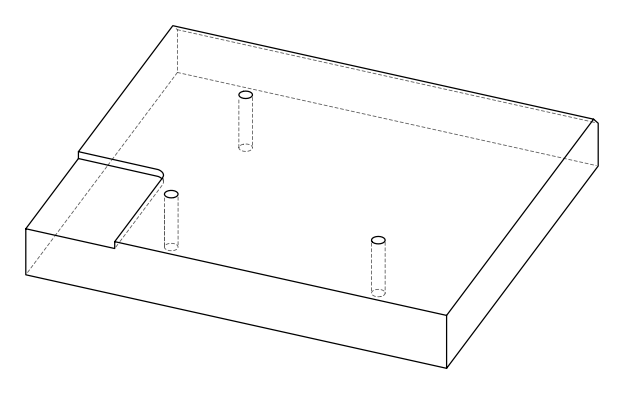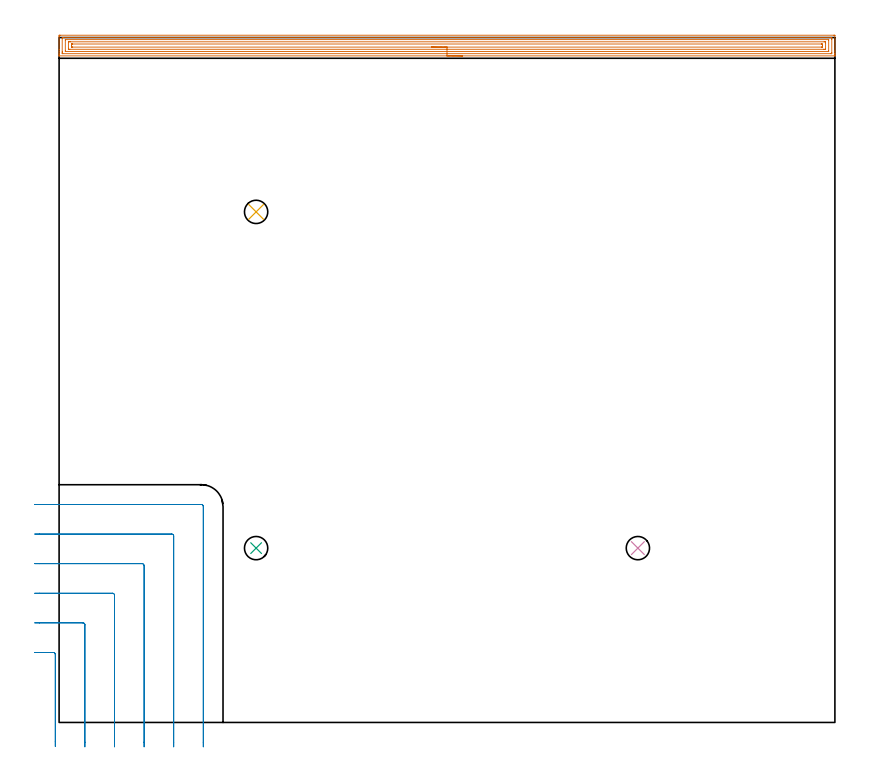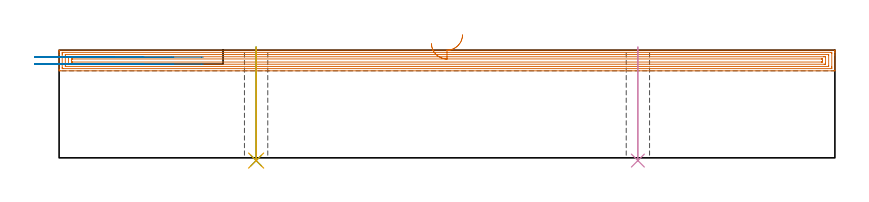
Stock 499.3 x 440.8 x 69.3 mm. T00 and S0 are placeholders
(PLAN: 5 operations, 2 tool changes, 25.5 min)
(1 AREA_MILL | FG_CHAMFER_SURFACE | UGT0205_001 | 20.24 min | 44159 mm3)
(2 MILL_CORNER_NOTCH_RECTANGULAR | CORNER_NOTCH_RECTANGULAR | UGT0201_109 | Follow Part, ap 6.35, ae 75% | 4.37 min | 144909 mm3)
(3 INDEXABLE_INSERT_DRILL_THROUGH_HOLE_FROM_SOLID | STEP1HOLE | NXT0302_001 | 0.29 min | 12202 mm3)
(4 INDEXABLE_INSERT_DRILL_THROUGH_HOLE_FROM_SOLID_1 | STEP1HOLE_1 | NXT0302_001 | 0.29 min | 12195 mm3)
(5 INDEXABLE_INSERT_DRILL_THROUGH_HOLE_FROM_SOLID_2 | STEP1HOLE_2 | NXT0302_001 | 0.29 min | 12216 mm3)
(TOOL UGT0205_001 | Chamfer Mill 20 x 3 x 45 deg. | D20 FL50 Z2)
(TOOL UGT0201_109 | End Mill 25.4 mm | D25.4 FL25 Z2)
(TOOL NXT0302_001 | Index. Insert Drill 15mm [880-D1500L20-05] | D15 PA176 FL75 Z2)
(OP 1 AREA_MILL)
G17 G21 G94 G90
T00 M6
G54
G17 G0 G90 X259.65 Y429. S1061 M3
G43 Z79.3 H0
G94 G1 X259.612 Z78.428 F250.
X259.498 Z77.563
X259.309 Z76.712
X259.047 Z75.88
X258.713 Z75.074
X258.31 Z74.3
X257.842 Z73.564
X257.31 Z72.872
X256.721 Z72.229
X256.078 Z71.639
X255.386 Z71.108
X254.65 Z70.64
X253.876 Z70.237
X253.07 Z69.903
X252.238 Z69.641
X251.386 Z69.452
X250.522 Z69.338
X249.65 Z69.3
X0.182
X0.007 Y429.003 Z69.288
X0. Y429.012 Z69.279
Y429.383 Z68.916
Y429.634 Z68.666
Y430.353 Z67.942
Y431.596 Z66.701
Y433.002 Z65.294
Y441.568 Z56.73
X0.003 Y441.83 Z56.468
X0.01 Y442.292 Z56.006
X0.157 Y442.296 Z56.002
X0.629 Y442.3 Z56.
X498.671
X499.092 Y442.296 Z56.002
X499.29 Y442.292 Z56.006
X499.3 Y442.091 Z56.206
Y432.119 Z66.176
Y430.713 Z67.583
Y430.353 Z67.942
Y429.634 Z68.666
Y429.383 Z68.916
Y429.012 Z69.279
X499.293 Y429.003 Z69.288
X499.118 Y429. Z69.3
X249.65
Y430.414 Z67.886
X2.355 Y430.415 Z67.885
X2.033 Y430.421 Z67.879
X2.01 Y430.526 Z67.774
X2.003 Y430.763 Z67.537
X2.001 Y431.236 Z67.064
X2. Y431.648 Z66.652
X2.001 Y440.064 Z58.236
X2.003 Y440.474 Z57.826
X2.011 Y440.879 Z57.421
X2.418 Y440.885 Z57.415
X2.48
X496.945
X497.267 Y440.879 Z57.421
X497.29 Y440.774 Z57.526
X497.297 Y440.537 Z57.763
X497.299 Y440.064 Z58.236
X497.3 Y439.652 Z58.648
X497.299 Y431.236 Z67.064
X497.297 Y430.826 Z67.474
X497.289 Y430.421 Z67.879
X496.882 Y430.415 Z67.885
X496.82
X249.65 Y430.414 Z67.886
Y431.828 Z66.472
X4.206 Y431.829 Z66.471
X4.108 Y431.83 Z66.47
X4.031 Y431.833 Z66.467
X4.014 Y431.835 Z66.465
X4.01 Y431.858 Z66.442
X4.005 Y431.916 Z66.384
X4.001 Y432.119 Z66.181
Y439.181 Z59.119
X4.002 Y439.382 Z58.918
X4.009 Y439.451 Z58.849
X4.013 Y439.466 Z58.834
X4.023 Y439.467 Z58.833
X4.059 Y439.469 Z58.831
X4.206 Y439.471 Z58.829
X495.094
X495.192 Y439.47 Z58.83
X495.269 Y439.467 Z58.833
X495.286 Y439.465 Z58.835
X495.29 Y439.442 Z58.858
X495.295 Y439.384 Z58.916
X495.299 Y439.181 Z59.119
Y432.119 Z66.181
X495.298 Y431.918 Z66.382
X495.291 Y431.849 Z66.451
X495.287 Y431.835 Z66.465
X495.277 Y431.833 Z66.467
X495.241 Y431.831 Z66.469
X495.094 Y431.829 Z66.471
X249.65 Y431.828 Z66.472
Y433.243 Z65.057
X6.888
X6.643 Y433.244 Z65.056
X6.136 Y433.248 Z65.052
X6.023 Y433.25 Z65.05
X6.01 Y433.445 Z64.855
X6. Y433.878 Z64.422
X6.001 Y437.964 Z60.336
X6.003 Y438.018 Z60.282
X6.008 Y438.045 Z60.255
X6.011 Y438.05 Z60.25
X6.023 Y438.052 Z60.248
X6.24 Y438.056 Z60.244
X6.888 Y438.057 Z60.243
X7.132
X492.412
X492.657 Y438.056 Z60.244
X493.164 Y438.052 Z60.248
X493.277 Y438.05 Z60.25
X493.29 Y437.855 Z60.445
X493.3 Y437.421 Z60.879
X493.299 Y433.336 Z64.964
X493.297 Y433.282 Z65.018
X493.292 Y433.255 Z65.045
X493.289 Y433.25 Z65.05
X493.277 Y433.248 Z65.052
X493.06 Y433.244 Z65.056
X492.412 Y433.243 Z65.057
X492.168
X249.65
Y434.657 Z63.643
X8.677
X8.565 Y434.659 Z63.641
X8.342 Y434.664 Z63.636
X8.01 Y434.678 Z63.622
X8.008 Y434.767 Z63.533
X8.001 Y435.435 Z62.865
X8. Y435.65 Z62.65
Y436.318 Z61.982
X8.003 Y436.533 Z61.767
X8.007 Y436.616 Z61.684
X8.009 Y436.631 Z61.669
X8.081 Y436.636 Z61.664
X8.23 Y436.64 Z61.66
X8.453 Y436.643 Z61.657
X8.565
X490.623
X490.735 Y436.641 Z61.659
X490.958 Y436.636 Z61.664
X491.29 Y436.622 Z61.678
X491.292 Y436.533 Z61.767
X491.299 Y435.865 Z62.435
X491.3 Y435.65 Z62.65
Y434.982 Z63.318
X491.297 Y434.767 Z63.533
X491.293 Y434.684 Z63.616
X491.291 Y434.669 Z63.631
X491.219 Y434.664 Z63.636
X491.07 Y434.66 Z63.64
X490.847 Y434.657 Z63.643
X490.735
X249.65
X248.778 Z63.681
X247.914 Z63.795
X247.062 Z63.984
X246.23 Z64.246
X245.424 Z64.58
X244.65 Z64.983
X243.914 Z65.452
X243.222 Z65.983
X242.579 Z66.572
X241.99 Z67.215
X241.458 Z67.907
X240.99 Z68.643
X240.587 Z69.417
X240.253 Z70.223
X239.991 Z71.055
X239.802 Z71.907
X239.688 Z72.772
X239.65 Z73.643
G0 Z79.3
M5
M2
(OP 2 MILL_CORNER_NOTCH_RECTANGULAR)
G17 G21 G94 G90
T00 M6
G54
G17 G0 G90 X-2.45 Y-15.461 S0 M3
G43 Z79.3 H0
Z64.8
G94 G1 Y-12.461 F250.
Y43.788 F500.
G3 X-3.712 Y45.05 R1.27
G1 X-12.7
X-15.7 F250.
G0 Z79.3
X16.6 Y-15.7
Z64.8
G1 Y-12.7
Y62.838 F500.
G3 X15.338 Y64.1 R1.27
G1 X-12.7
X-15.7 F250.
G0 Z79.3
X35.65 Y-15.7
Z64.8
G1 Y-12.7
Y81.887 F500.
G3 X34.387 Y83.15 R1.27
G1 X-12.7
X-15.7 F250.
G0 Z79.3
X54.7 Y-15.7
Z64.8
G1 Y-12.7
Y100.937 F500.
G3 X53.437 Y102.2 R1.27
G1 X-12.7
X-15.7 F250.
G0 Z79.3
X73.75 Y-15.7
Z64.8
G1 Y-12.7
Y119.986 F500.
G3 X72.486 Y121.25 R1.27
G1 X-12.7
X-15.7 F250.
G0 Z79.3
X92.8 Y-15.7
Z64.8
G1 Y-12.7
Y139.036 F500.
G3 X91.536 Y140.3 R1.27
G1 X-12.7
X-15.7 F250.
G0 Z79.3
X-2.45 Y-15.461
Z60.3
G1 Y-12.461
Y43.788 F500.
G3 X-3.712 Y45.05 R1.27
G1 X-12.7
X-15.7 F250.
G0 Z79.3
X16.6 Y-15.7
Z60.3
G1 Y-12.7
Y62.838 F500.
G3 X15.338 Y64.1 R1.27
G1 X-12.7
X-15.7 F250.
G0 Z79.3
X35.65 Y-15.7
Z60.3
G1 Y-12.7
Y81.887 F500.
G3 X34.387 Y83.15 R1.27
G1 X-12.7
X-15.7 F250.
G0 Z79.3
X54.7 Y-15.7
Z60.3
G1 Y-12.7
Y100.937 F500.
G3 X53.437 Y102.2 R1.27
G1 X-12.7
X-15.7 F250.
G0 Z79.3
X73.75 Y-15.7
Z60.3
G1 Y-12.7
Y119.986 F500.
G3 X72.486 Y121.25 R1.27
G1 X-12.7
X-15.7 F250.
G0 Z79.3
X92.8 Y-15.7
Z60.3
G1 Y-12.7
Y139.036 F500.
G3 X91.536 Y140.3 R1.27
G1 X-12.7
X-15.7 F250.
G0 Z79.3
M5
M2
(OP 3 INDEXABLE_INSERT_DRILL_THROUGH_HOLE_FROM_SOLID)
G17 G21 G94 G90
T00 M6
G54
G17 G0 G90 X126.8 Y112.2 S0 M3
G43 Z79.3 H1
G94 G81 G98 Z-1.762 F250. R71.3
G80
M5
M2
(OP 4 INDEXABLE_INSERT_DRILL_THROUGH_HOLE_FROM_SOLID_1)
G17 G21 G94 G90
T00 M6
G54
G17 G0 G90 X372.5 Y112.2 S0 M3
G43 Z79.3 H1
G94 G81 G98 Z-1.762 F250. R71.3
G80
M5
M2
(OP 5 INDEXABLE_INSERT_DRILL_THROUGH_HOLE_FROM_SOLID_2)
G17 G21 G94 G90
T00 M6
G54
G17 G0 G90 X126.8 Y328.6 S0 M3
G43 Z79.3 H1
G94 G81 G98 Z-1.762 F250. R71.3
G80
M5
M2
